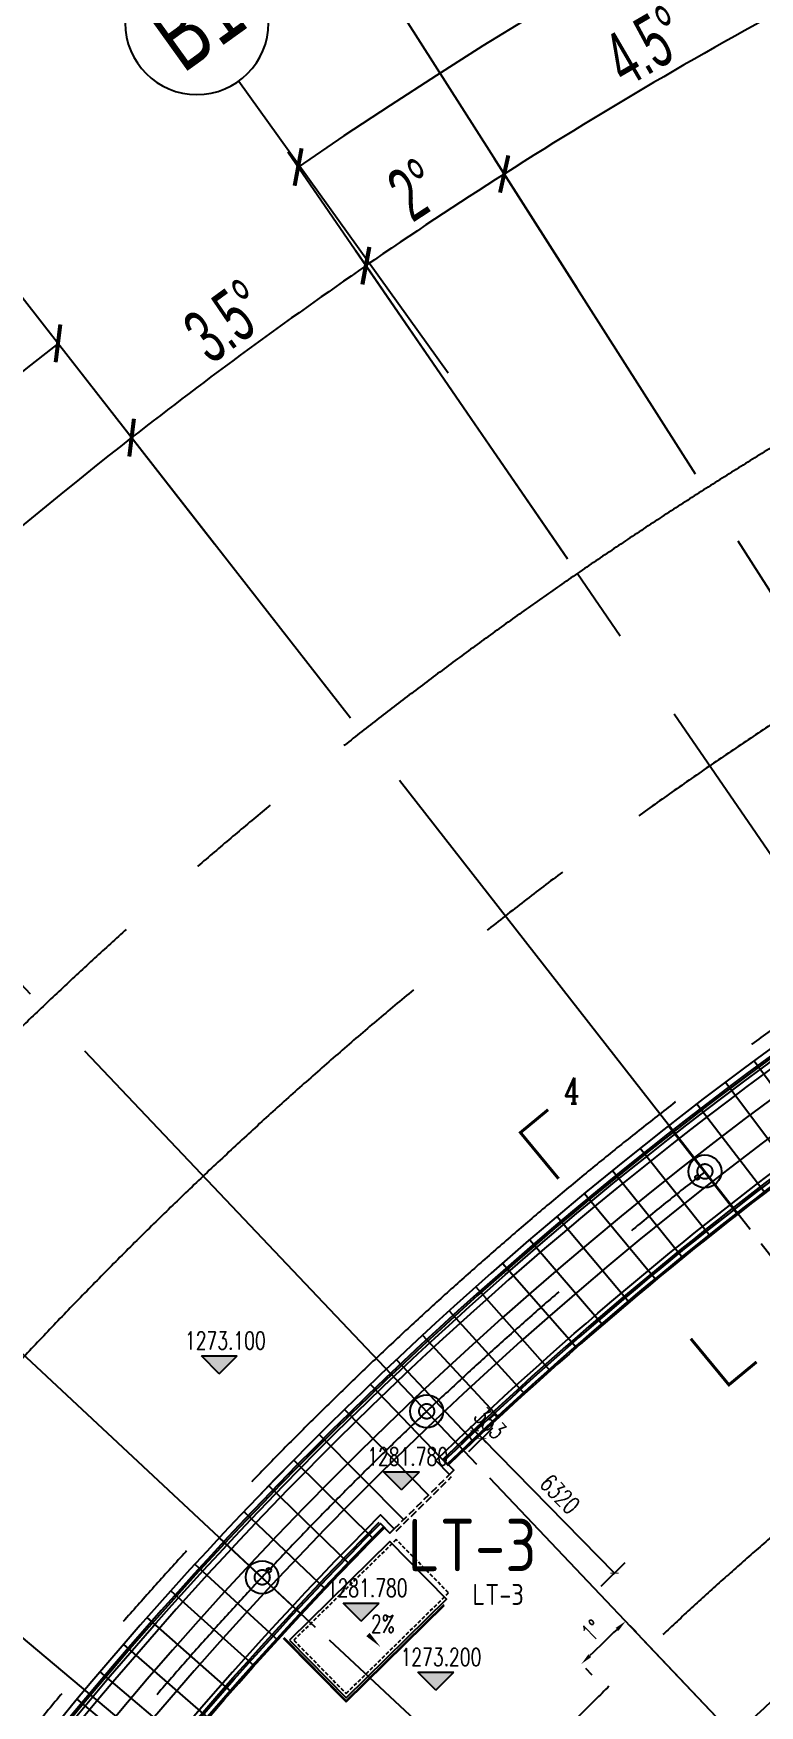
# Model space of a CAD drawing. Extents: x 36903891 to 38126251, y 2073392 to 2924740.
# Drawn here: x 37009926 to 37034211, y 2369613 to 2425515 of the extents above; entities that cross this region are included whole.
import ezdxf
from ezdxf.enums import TextEntityAlignment as Align
from ezdxf.xclip import XClip

# ---------------------------------------------------------------- set-up
doc = ezdxf.new("R2010")
doc.units = 0
doc.header["$LTSCALE"] = 1000
doc.header["$XCLIPFRAME"] = 0
for name, pattern in [('__DASH', [0.35, 0.25, -0.1]), ('CENTER', [2, 1.25, -0.25, 0.25, -0.25]), ('CENTER2', [28.575, 19.05, -3.175, 3.175, -3.175]), ('DASH', [0.35, 0.25, -0.1]), ('HIDDEN', [0.375, 0.25, -0.125]), ('HIDDEN2', [0.1875, 0.125, -0.0625])]:
    doc.linetypes.add(name, pattern=pattern)
doc.layers.get('0').update_dxf_attribs({"color": 8})
doc.layers.get('Defpoints').update_dxf_attribs({"color": 8})
for name, color, linetype in [('#幕墙线-平面', 8, 'Continuous'), ('#标注', 8, 'Continuous'), ('#虚线', 8, 'HIDDEN'), ('#轴线', 8, 'CENTER2'), ('A-AL', 8, 'Continuous'), ('A-AL-E', 8, 'Continuous'), ('A-COLS-PLAN-C', 8, 'DASH'), ('A-DETL-ALUM', 8, 'Continuous'), ('A-DIMS', 8, 'Continuous'), ('A-DIMS-ELEV', 8, 'Continuous'), ('A-DIMS-SYMB', 8, 'Continuous'), ('A-FLOR', 8, 'Continuous'), ('A-FLOR-UNDR', 8, '__DASH'), ('A-GRID', 8, 'CENTER'), ('A-STRS', 8, 'Continuous'), ('A-STRS-HRAL', 8, 'Continuous'), ('A-TEXT-150', 8, 'Continuous'), ('A-TEXT-500', 8, 'Continuous'), ('DIM', 8, 'Continuous'), ('水-雨水-压力流-标识', 8, 'Continuous')]:
    doc.layers.add(name, color=color, linetype=linetype)
doc.layers.add('A-X-CHEK-STRC', color=8, linetype='HIDDEN2', plot=False)
doc.styles.add('#文字', font='jrs.shx', dxfattribs={"width": 0.7, "bigfont": 'hztxt.shx'})
doc.styles.add('_TCH_DIM', font='SIMPLEX', dxfattribs={"bigfont": 'GBCBIG'})
doc.styles.add('_TCH_DIM_T3', font='SIMPLEX', dxfattribs={"width": 0.705882, "bigfont": 'GBCBIG'})
doc.styles.add('_TCH_LABEL', font='COMPLEX', dxfattribs={"bigfont": 'GBCBIG'})
doc.styles.add('JHZX', font='jrs.shx', dxfattribs={"width": 0.6, "bigfont": 'jhz.shx'})
doc.styles.get("Standard").update_dxf_attribs({"font": 'xd-hzs.shx', "bigfont": 'xd-hztxt.shx'})
doc.dimstyles.new('_TCH_ARCH&&200', dxfattribs={"dimtxt": 595, "dimasz": 200, "dimexe": 500, "dimexo": 600, "dimgap": 252.5, "dimtad": 1, "dimdec": 0, "dimzin": 0, "dimdsep": 46, "dimtxsty": '_TCH_DIM_T3', "dimblk": 'ARCHTICK', "dimcen": 0.09, "dimclrt": 4, "dimazin": 2, "dimtfac": 1, "dimtdec": 0, "dimtix": 1, "dimtmove": 2, "dimatfit": 3, "dimfxl": 200, "dimtolj": 1, "dimtzin": 0, "dimarcsym": 0})
doc.dimstyles.new('_TCH_ARROW&&200', dxfattribs={"dimtxt": 595, "dimasz": 400, "dimexe": 500, "dimexo": 600, "dimgap": 252.5, "dimtad": 1, "dimdec": 0, "dimzin": 0, "dimdsep": 46, "dimtxsty": '_TCH_DIM_T3', "dimcen": 0.09, "dimclrt": 4, "dimazin": 2, "dimtfac": 1, "dimtdec": 0, "dimtix": 1, "dimtmove": 2, "dimatfit": 3, "dimfxl": 200, "dimtolj": 1, "dimtzin": 0, "dimarcsym": 0})
doc.dimstyles.new('JZBZ-600', dxfattribs={"dimscale": 600, "dimtxt": 3, "dimasz": 1.5, "dimexe": 1, "dimexo": 1, "dimgap": 0.5, "dimtad": 1, "dimdec": 0, "dimdsep": 46, "dimtxsty": 'JHZX', "dimblk1": 'ARCHTICK', "dimblk2": 'ARCHTICK', "dimsah": 1, "dimcen": 0, "dimclrd": 1, "dimclre": 1, "dimclrt": 2, "dimadec": 1, "dimazin": 2, "dimtfac": 1, "dimtdec": 0, "dimtix": 1, "dimtmove": 0, "dimatfit": 3, "dimfxl": 1, "dimtolj": 1, "dimlwd": -1, "dimlwe": -1, "dimarcsym": 1})

# ---------------------------------------------------------------- blocks, each defined once
blk = doc.blocks.new('_ARCHTICK')
at = {"color": 0, "linetype": 'ByBlock', "const_width": 0.15}
blk.add_lwpolyline([(-0.5, -0.5), (0.5, 0.5)], dxfattribs=at)
blk = doc.blocks.new('*D113')
at = {"layer": '#标注', "transparency": 16777216}
for p, q in [((36697228, 3039964), (36690148, 3050266)), ((36689976, 3034648), (36682281, 3044499))]:
    blk.add_line(p, q, dxfattribs=at)
blk.add_arc((36780593, 2918654), 159093, 124.49709, 127.99748, dxfattribs=at)
at = {"layer": 'Defpoints', "color": 0, "transparency": 16777216}
for p in [(36687837, 3047910), (36697567, 3039470), (36690346, 3034175), (36780593, 2918654)]:
    blk.add_point(p, dxfattribs=at)
at = {"layer": '#标注', "transparency": 16777216, "xscale": 900, "yscale": 900, "zscale": 900}
for p, rotation in [((36690488, 3049772), 34.49708944616417), ((36682651, 3044026), 217.9974821202385)]:
    blk.add_blockref('_ARCHTICK', p, dxfattribs=dict(at, rotation=rotation))
at = {"layer": '#标注', "transparency": 16777216, "insert": (36685816, 3047926), "char_height": 1800, "attachment_point": 5, "rotation": 36.2473, "style": 'JHZX'}
blk.add_mtext('\\A1;3.5°', dxfattribs=at)
blk = doc.blocks.new('*D114')
at = {"layer": '#标注', "transparency": 16777216}
for p, q in [((36689976, 3034648), (36682281, 3044499)), ((36679271, 3025424), (36670667, 3034492))]:
    blk.add_line(p, q, dxfattribs=at)
blk.add_arc((36780593, 2918654), 159093, 127.99748, 133.5, dxfattribs=at)
at = {"layer": 'Defpoints', "color": 0, "transparency": 16777216}
for p in [(36678688, 3040827), (36690346, 3034175), (36679684, 3024989), (36780593, 2918654)]:
    blk.add_point(p, dxfattribs=at)
at = {"layer": '#标注', "transparency": 16777216, "xscale": 900, "yscale": 900, "zscale": 900}
for p, rotation in [((36682651, 3044026), 37.99748212023056), ((36671080, 3034056), 223.5000000001248)]:
    blk.add_blockref('_ARCHTICK', p, dxfattribs=dict(at, rotation=rotation))
at = {"layer": '#标注', "transparency": 16777216, "insert": (36675962, 3040089), "char_height": 1800, "attachment_point": 5, "rotation": 40.7487, "style": 'JHZX'}
blk.add_mtext('\\A1;5.5°', dxfattribs=at)
blk = doc.blocks.new('*D115')
at = {"layer": '#标注', "transparency": 16777216}
for p, q in [((36679271, 3025424), (36670667, 3034492)), ((36672949, 3019047), (36663807, 3027572))]:
    blk.add_line(p, q, dxfattribs=at)
blk.add_arc((36780593, 2918654), 159093, 133.5, 136.99624, dxfattribs=at)
at = {"layer": 'Defpoints', "color": 0, "transparency": 16777216}
for p in [(36668756, 3031805), (36679684, 3024989), (36673388, 3018638), (36780593, 2918654)]:
    blk.add_point(p, dxfattribs=at)
at = {"layer": '#标注', "transparency": 16777216, "xscale": 900, "yscale": 900, "zscale": 900}
for p, rotation in [((36671080, 3034056), 43.50000000011747), ((36664246, 3027163), 226.9962407217526)]:
    blk.add_blockref('_ARCHTICK', p, dxfattribs=dict(at, rotation=rotation))
at = {"layer": '#标注', "transparency": 16777216, "insert": (36666758, 3031507), "char_height": 1800, "attachment_point": 5, "rotation": 45.2481, "style": 'JHZX'}
blk.add_mtext('\\A1;3.5°', dxfattribs=at)
blk = doc.blocks.new('*D126')
at = {"layer": '#标注', "transparency": 16777216}
for p, q in [((36709854, 3021591), (36716934, 3011289)), ((36703702, 3017080), (36711398, 3007230))]:
    blk.add_line(p, q, dxfattribs=at)
blk.add_arc((36780595, 2918663), 112993, 124.5, 128.00018, dxfattribs=at)
at = {"layer": 'Defpoints', "color": 0, "transparency": 16777216}
for p in [(36709515, 3022085), (36703333, 3017553), (36714712, 3010461), (36780595, 2918663)]:
    blk.add_point(p, dxfattribs=at)
at = {"layer": '#标注', "transparency": 16777216, "xscale": 900, "yscale": 900, "zscale": 900}
for p, rotation in [((36716595, 3011783), 34.49999999998656), ((36711029, 3007702), 218.0001823342602)]:
    blk.add_blockref('_ARCHTICK', p, dxfattribs=dict(at, rotation=rotation))
at = {"layer": '#标注', "transparency": 16777216, "insert": (36713071, 3010753), "char_height": 1800, "attachment_point": 5, "rotation": 36.2501, "style": 'JHZX'}
blk.add_mtext('\\A1;3.5°', dxfattribs=at)
blk = doc.blocks.new('*D127')
at = {"layer": '#标注', "transparency": 16777216}
for p, q in [((36703702, 3017080), (36711398, 3007230)), ((36694618, 3009252), (36703223, 3000185))]:
    blk.add_line(p, q, dxfattribs=at)
blk.add_arc((36780595, 2918663), 112993, 128.00018, 133.50364, dxfattribs=at)
at = {"layer": 'Defpoints', "color": 0, "transparency": 16777216}
for p in [(36703333, 3017553), (36694205, 3009687), (36708214, 3005430), (36780595, 2918663)]:
    blk.add_point(p, dxfattribs=at)
at = {"layer": '#标注', "transparency": 16777216, "xscale": 900, "yscale": 900, "zscale": 900}
for p, rotation in [((36711029, 3007702), 38.00018233427483), ((36702810, 3000620), 223.5036351110636)]:
    blk.add_blockref('_ARCHTICK', p, dxfattribs=dict(at, rotation=rotation))
at = {"layer": '#标注', "transparency": 16777216, "insert": (36706051, 3005169), "char_height": 1800, "attachment_point": 5, "rotation": 40.7519, "style": 'JHZX'}
blk.add_mtext('\\A1;5.5°', dxfattribs=at)
blk = doc.blocks.new('*D134')
at = {"layer": '#标注', "transparency": 16777216}
for p, q in [((36703702, 3017080), (36713863, 3004073)), ((36670314, 2860018), (36684887, 2867766))]:
    blk.add_line(p, q, dxfattribs=at)
blk.add_arc((36780593, 2918654), 108993, 127.99706, 208, dxfattribs=at)
at = {"layer": 'Defpoints', "color": 0, "transparency": 16777216}
for p in [(36703333, 3017553), (36682082, 2965294), (36780593, 2918654), (36669784, 2859736)]:
    blk.add_point(p, dxfattribs=at)
at = {"layer": '#标注', "transparency": 16777216, "xscale": 900, "yscale": 900, "zscale": 900}
for p, rotation in [((36713494, 3004546), 37.99705879158983), ((36684357, 2867485), 297.9999999999915)]:
    blk.add_blockref('_ARCHTICK', p, dxfattribs=dict(at, rotation=rotation))
at = {"layer": '#标注', "transparency": 16777216, "insert": (36672808, 2941567), "char_height": 1800, "attachment_point": 5, "rotation": 77.9985, "style": 'JHZX'}
blk.add_mtext('\\A1;80°', dxfattribs=at)
blk = doc.blocks.new('*D149')
at = {"layer": '#标注', "transparency": 16777216}
for p, q in [((36694622, 3009249), (36703226, 3000181)), ((36689257, 3003837), (36698398, 2995312))]:
    blk.add_line(p, q, dxfattribs=at)
blk.add_arc((36780593, 2918654), 112993, 133.5, 136.99624, dxfattribs=at)
at = {"layer": 'Defpoints', "color": 0, "transparency": 16777216}
for p in [(36694209, 3009684), (36688818, 3004246), (36701162, 2999018), (36780593, 2918654)]:
    blk.add_point(p, dxfattribs=at)
at = {"layer": '#标注', "transparency": 16777216, "xscale": 900, "yscale": 900, "zscale": 900}
for p, rotation in [((36702813, 3000617), 43.50000000012503), ((36697960, 2995721), 226.9962407217666)]:
    blk.add_blockref('_ARCHTICK', p, dxfattribs=dict(at, rotation=rotation))
at = {"layer": '#标注', "transparency": 16777216, "insert": (36699497, 2999051), "char_height": 1800, "attachment_point": 5, "rotation": 45.2481, "style": 'JHZX'}
blk.add_mtext('\\A1;3.5°', dxfattribs=at)
blk = doc.blocks.new('*D150')
at = {"layer": '#标注', "transparency": 16777216}
for p, q in [((36689257, 3003837), (36698398, 2995312)), ((36684922, 2998938), (36694497, 2990903))]:
    blk.add_line(p, q, dxfattribs=at)
blk.add_arc((36780593, 2918654), 112993, 136.99624, 139.99763, dxfattribs=at)
at = {"layer": 'Defpoints', "color": 0, "transparency": 16777216}
for p in [(36688818, 3004246), (36684463, 2999324), (36696627, 2994266), (36780593, 2918654)]:
    blk.add_point(p, dxfattribs=at)
at = {"layer": '#标注', "transparency": 16777216, "xscale": 900, "yscale": 900, "zscale": 900}
for p, rotation in [((36697960, 2995721), 46.99624072176257), ((36694038, 2991288), 229.9976294272823)]:
    blk.add_blockref('_ARCHTICK', p, dxfattribs=dict(at, rotation=rotation))
at = {"layer": '#标注', "transparency": 16777216, "insert": (36695071, 2994326), "char_height": 1800, "attachment_point": 5, "rotation": 48.4969, "style": 'JHZX'}
blk.add_mtext('\\A1;3°', dxfattribs=at)
blk = doc.blocks.new('*D194')
at = {"layer": '#标注', "transparency": 16777216}
for p, q in [((36697229, 3039962), (36687879, 3053567)), ((36885580, 3021821), (36897355, 3033391))]:
    blk.add_line(p, q, dxfattribs=at)
blk.add_arc((36780595, 2918663), 163093, 44.49717, 124.49963, dxfattribs=at)
at = {"layer": 'Defpoints', "color": 0, "transparency": 16777216}
for p in [(36833249, 3073022), (36697569, 3039468), (36885152, 3021400), (36780595, 2918663)]:
    blk.add_point(p, dxfattribs=at)
at = {"layer": '#标注', "transparency": 16777216, "xscale": 900, "yscale": 900, "zscale": 900}
for p, rotation in [((36688219, 3053073), 214.4996298123025), ((36896927, 3032971), 314.4971693134276)]:
    blk.add_blockref('_ARCHTICK', p, dxfattribs=dict(at, rotation=rotation))
at = {"layer": '#标注', "transparency": 16777216, "insert": (36796346, 3082199), "char_height": 1800, "attachment_point": 5, "rotation": 354.4984, "style": 'JHZX'}
blk.add_mtext('\\A1;80°', dxfattribs=at)
blk = doc.blocks.new('*D195')
at = {"layer": '#标注', "transparency": 16777216}
for p, q in [((36689976, 3034648), (36679819, 3047651)), ((36633399, 2918657), (36616899, 2918658))]:
    blk.add_line(p, q, dxfattribs=at)
blk.add_arc((36780593, 2918654), 163093, 127.99748, 179.99871, dxfattribs=at)
at = {"layer": 'Defpoints', "color": 0, "transparency": 16777216}
for p in [(36690346, 3034175), (36646456, 3011427), (36633999, 2918657), (36780593, 2918654)]:
    blk.add_point(p, dxfattribs=at)
at = {"layer": '#标注', "transparency": 16777216, "xscale": 900, "yscale": 900, "zscale": 900}
for p, rotation in [((36680188, 3047178), 37.99748212022364), ((36617499, 2918658), 269.9987065688374)]:
    blk.add_blockref('_ARCHTICK', p, dxfattribs=dict(at, rotation=rotation))
at = {"layer": '#标注', "transparency": 16777216, "insert": (36632929, 2990681), "char_height": 1800, "attachment_point": 5, "rotation": 63.9981, "style": 'JHZX'}
blk.add_mtext('\\A1;52°', dxfattribs=at)
blk = doc.blocks.new('*D277')
at = {"layer": '#标注', "transparency": 16777216}
for p, q in [((36711492, 3048627), (36705624, 3059664)), ((36701505, 3042803), (36694789, 3053345))]:
    blk.add_line(p, q, dxfattribs=at)
blk.add_arc((36780595, 2918663), 159093, 117.99971, 122.50113, dxfattribs=at)
at = {"layer": 'Defpoints', "color": 0, "transparency": 16777216}
for p in [(36702253, 3057130), (36711774, 3048097), (36701828, 3042297), (36780595, 2918663)]:
    blk.add_point(p, dxfattribs=at)
at = {"layer": '#标注', "transparency": 16777216, "xscale": 900, "yscale": 900, "zscale": 900}
for p, rotation in [((36705906, 3059134), 27.99971015265796), ((36695111, 3052839), 212.5011282343614)]:
    blk.add_blockref('_ARCHTICK', p, dxfattribs=dict(at, rotation=rotation))
at = {"layer": '#标注', "transparency": 16777216, "insert": (36699842, 3057129), "char_height": 1800, "attachment_point": 5, "rotation": 30.2504, "style": 'JHZX'}
blk.add_mtext('\\A1;4.5°', dxfattribs=at)
blk = doc.blocks.new('*D278')
at = {"layer": '#标注', "transparency": 16777216}
for p, q in [((36701505, 3042803), (36694789, 3053345)), ((36697224, 3039969), (36690143, 3050270))]:
    blk.add_line(p, q, dxfattribs=at)
blk.add_arc((36780595, 2918663), 159093, 122.50113, 124.5, dxfattribs=at)
at = {"layer": 'Defpoints', "color": 0, "transparency": 16777216}
for p in [(36693557, 3051836), (36701828, 3042297), (36697563, 3039474), (36780595, 2918663)]:
    blk.add_point(p, dxfattribs=at)
at = {"layer": '#标注', "transparency": 16777216, "xscale": 900, "yscale": 900, "zscale": 900}
for p, rotation in [((36695111, 3052839), 32.50112823436579), ((36690483, 3049776), 214.4999999999935)]:
    blk.add_blockref('_ARCHTICK', p, dxfattribs=dict(at, rotation=rotation))
at = {"layer": '#标注', "transparency": 16777216, "insert": (36692122, 3052328), "char_height": 1800, "attachment_point": 5, "rotation": 33.5006, "style": 'JHZX'}
blk.add_mtext('\\A1;2°', dxfattribs=at)
blk = doc.blocks.new('*U49')
blk.add_line((20, 0), (0, 0))
blk.add_circle((24, 0), 4)
at = {"style": 'JHZX', "width": 0.75}
blk.add_attdef('AXES', text='', height=4, dxfattribs=at).set_placement((24, 0), align=Align.MIDDLE_CENTER)
blk = doc.blocks.new('*U51')
blk.add_line((0, -20), (0, 0))
blk.add_circle((0, -24), 4)
at = {"style": 'JHZX', "width": 0.75}
blk.add_attdef('AXES', text='', height=4, dxfattribs=at).set_placement((0, -24), align=Align.MIDDLE_CENTER)
blk = doc.blocks.new('DOTE-11')
at = {"layer": '#虚线', "ltscale": 20}
for radius, start in [(117100, 127.09412), (109300, 127.27938)]:
    blk.add_arc((36780599, 2918657), radius, start, 208, dxfattribs=at)
at = {"layer": '#轴线'}
for p, q in [((36713167, 3024503), (36701830, 3042298)), ((36743952, 2971978), (36697563, 3039474)), ((36703333, 3017553), (36690343, 3034180)), ((36694201, 3009692), (36679681, 3024993)), ((36688805, 3004247), (36673378, 3018634)), ((36684460, 2999327), (36668296, 3012890))]:
    blk.add_line(p, q, dxfattribs=at)
for radius, end in [(146600, 183.99981), (138800, 210.18842), (130400, 210.32938), (127950, 210.37401)]:
    blk.add_arc((36780599, 2918657), radius, 324.5, end, dxfattribs=at)
blk = doc.blocks.new('A$C80b62fe7')
at = {"layer": '#幕墙线-平面'}
for points in [[(-1880, 317592), (6689, 302445, -0.411969), (6351, 301208, 0.208557), (-55297, 217895, -0.411975), (-56381, 217211), (-73371, 220978)], [(-2107, 317464), (6463, 302317, -0.411969), (6222, 301433, 0.208557), (-55550, 217954, -0.411975), (-56324, 217464), (-73315, 221231)], [(31120, 239306), (-4082, 290526, 0.032102), (-16478, 280071, 0.032102)], [(30906, 239159), (-4144, 290156, 0.031569), (-16298, 279883)], [(-44308, 240556, -0.090476), (-18622, 277964, -0.090476)], [(-44070, 240450, -0.090476), (-18437, 277781)]]:
    blk.add_lwpolyline(points, format="xyb", dxfattribs=at)
for radius, start, end in [(128529, 333.50225, 195.7758), (127529, 333.53985, 195.7884)]:
    blk.add_arc((71052, 188867), radius, start, end, dxfattribs=at)
blk = doc.blocks.new('DASWQE')
at = {"layer": '#幕墙线-平面', "ltscale": 10}
for points in [[(-77122, 104529), (-74895, 101511)], [(-78084, 103812), (-75830, 100815)], [(-79040, 103086), (-76758, 100110)], [(-79989, 102351), (-77680, 99397)], [(-80931, 101608), (-78594, 98675)], [(-81866, 100856), (-79503, 97945)], [(-82794, 100096), (-80404, 97206)], [(-83715, 99327), (-81299, 96459)], [(-84629, 98549), (-82186, 95704)], [(-85536, 97763), (-83067, 94941)], [(-86435, 96969), (-83940, 94169)], [(-87328, 96166), (-84807, 93390)], [(-88212, 95355), (-85666, 92603)], [(-89089, 94536), (-86517, 91807)], [(-89959, 93709), (-87362, 91004)], [(-90821, 92874), (-88016, 90007)], [(-91675, 92031), (-88846, 89191)], [(-92521, 91181), (-89850, 88548)], [(-93359, 90322), (-90664, 87715)], [(-94190, 89456), (-91471, 86873)], [(-95012, 88582), (-92269, 86025)], [(-95826, 87700), (-93060, 85169)], [(-96632, 86811), (-93843, 84305)], [(-97430, 85915), (-94617, 83435)], [(-98220, 85011), (-95384, 82557)], [(-99001, 84100), (-96143, 81672)], [(-99773, 83182), (-96893, 80781)]]:
    blk.add_lwpolyline(points, dxfattribs=at)
at = {"layer": 'DIM', "ltscale": 10}
blk.add_blockref('A$C80b62fe7', (-71047, -188863), dxfattribs=at)
blk = doc.blocks.new('雨水立管')
blk.add_circle((0, 0), 50)
blk = doc.blocks.new('雨水')
at = {"layer": '水-雨水-压力流-标识', "xscale": 1.5, "yscale": 1.5, "zscale": 1.5}
for p in [(35568943, 3019283), (35554614, 3006152)]:
    blk.add_blockref('雨水立管', p, dxfattribs=at)
blk = doc.blocks.new('800柱子')
at = {"layer": 'A-DETL-ALUM', "ltscale": 0.3}
blk.add_circle((35572079, 2737405), 550, dxfattribs=at)
blk = doc.blocks.new('_YZHK')
blk.add_circle((0, 0), 0.5)
blk = doc.blocks.new('ASDFASD')
at = {"layer": 'A-COLS-PLAN-C', "ltscale": 0.3, "xscale": 500, "yscale": 500, "zscale": 500}
for p in [(35569199, 3019483), (35559893, 3011464), (35554392, 3005914)]:
    blk.add_blockref('_YZHK', p, dxfattribs=at)
blk = doc.blocks.new('*D327')
at = {"layer": 'A-DIMS', "lineweight": -2, "transparency": 16777216}
for p, q in [((39213093, 2075472), (39213299, 2075255)), ((39211610, 2074041), (39211820, 2073827))]:
    blk.add_line(p, q, dxfattribs=at)
blk.add_arc((39294373, 1989821), 118279, 133.69377, 134.30623, dxfattribs=at)
at = {"layer": 'A-DIMS', "transparency": 16777216}
for points in [[(39212619, 2075390), (39212711, 2075293), (39212955, 2075617)], [(39211802, 2074416), (39211709, 2074511), (39211470, 2074183)]]:
    blk.add_solid(points, dxfattribs=at)
at = {"layer": 'Defpoints', "color": 0, "transparency": 16777216}
for p in [(39212680, 2075907), (39212457, 2075142), (39211190, 2074469), (39294373, 1989821)]:
    blk.add_point(p, dxfattribs=at)
at = {"layer": 'A-DIMS', "transparency": 16777216, "insert": (39211827, 2075299), "char_height": 595, "attachment_point": 5, "rotation": 44, "style": '_TCH_DIM_T3'}
blk.add_mtext('\\A1;1°', dxfattribs=at)
blk = doc.blocks.new('*D328')
at = {"layer": 'A-DIMS', "lineweight": -2, "transparency": 16777216}
for p, q in [((39207458, 2081545), (39208258, 2082331)), ((39207705, 2081293), (39208505, 2082079)), ((39207902, 2081980), (39207761, 2082123)), ((39207902, 2081980), (39208149, 2081729)), ((39208149, 2081729), (39208289, 2081586))]:
    blk.add_line(p, q, dxfattribs=at)
at = {"layer": 'Defpoints', "color": 0, "transparency": 16777216}
for p in [(39208149, 2081729), (39207030, 2081124), (39207277, 2080873)]:
    blk.add_point(p, dxfattribs=at)
at = {"layer": 'A-DIMS', "lineweight": -2, "transparency": 16777216, "xscale": 200, "yscale": 200, "zscale": 200}
for p, rotation in [((39207902, 2081980), 314.502822825309), ((39208149, 2081729), 134.5028228253091)]:
    blk.add_blockref('_ARCHTICK', p, dxfattribs=dict(at, rotation=rotation))
at = {"layer": 'A-DIMS', "transparency": 16777216, "insert": (39208417, 2082240), "char_height": 595, "attachment_point": 5, "rotation": 314.5028, "style": '_TCH_DIM_T3'}
blk.add_mtext('\\A1;353', dxfattribs=at)
blk = doc.blocks.new('*D329')
at = {"layer": 'A-DIMS', "lineweight": -2, "transparency": 16777216}
for p, q in [((39207705, 2081293), (39208505, 2082079)), ((39208149, 2081729), (39212579, 2077221)), ((39212135, 2076786), (39212935, 2077572))]:
    blk.add_line(p, q, dxfattribs=at)
at = {"layer": 'Defpoints', "color": 0, "transparency": 16777216}
for p in [(39207277, 2080873), (39212579, 2077221), (39211707, 2076365)]:
    blk.add_point(p, dxfattribs=at)
at = {"layer": 'A-DIMS', "lineweight": -2, "transparency": 16777216, "xscale": 200, "yscale": 200, "zscale": 200}
for p, rotation in [((39208149, 2081729), 134.5028228254278), ((39212579, 2077221), 314.5028228254278)]:
    blk.add_blockref('_ARCHTICK', p, dxfattribs=dict(at, rotation=rotation))
at = {"layer": 'A-DIMS', "transparency": 16777216, "insert": (39210756, 2079861), "char_height": 595, "attachment_point": 5, "rotation": 314.5028, "style": '_TCH_DIM_T3'}
blk.add_mtext('\\A1;6320', dxfattribs=at)
blk = doc.blocks.new('ZW-5001')
at = {"layer": '#标注'}
ref = blk.add_blockref('*U51', (36708022.1, 3055153.6), dxfattribs=dict(at, xscale=-600.0000000000007, yscale=600.0000000000007, rotation=207.9995837682867))
ref.add_attrib('AXES', 'B3', dxfattribs={"layer": '0', "height": 2400, "rotation": 27.99958, "style": '#文字', "width": 0.7}).set_placement((36701224.3, 3067938.7), align=Align.MIDDLE_CENTER)
ref = blk.add_blockref('*U51', (36697536.4, 3049038.6), dxfattribs=dict(at, xscale=-600.0000000000006, yscale=600.0000000000006, rotation=212.4999107686079))
ref.add_attrib('AXES', 'B2', dxfattribs={"layer": '0', "height": 2400, "rotation": 32.49991, "style": '#文字', "width": 0.7}).set_placement((36689756.3, 3061250.9), align=Align.MIDDLE_CENTER)
ref = blk.add_blockref('*U51', (36693232, 3046197.6), dxfattribs=dict(at, xscale=-600.0000000000005, yscale=600.0000000000006, rotation=215.6847964343068))
ref.add_attrib('AXES', 'B1', dxfattribs={"layer": '0', "height": 2400, "rotation": 35.6848, "style": '#文字', "width": 0.7}).set_placement((36684785.4, 3057958.8), align=Align.MIDDLE_CENTER)
ref = blk.add_blockref('*U49', (36685421, 3040479.7), dxfattribs=dict(at, xscale=-600.0000000000001, yscale=599.9999999999998, rotation=307.9979732299431))
ref.add_attrib('AXES', 'A23', dxfattribs={"layer": '0', "height": 2400, "rotation": 307.99797, "style": '#文字', "width": 0.7}).set_placement((36676555.9, 3051827.4), align=Align.MIDDLE_CENTER)
ref = blk.add_blockref('*U49', (36699715.4, 3003881.2), dxfattribs=dict(at, xscale=599.9999999999997, yscale=599.9999999999997, rotation=313.5000651485427))
ref.add_attrib('AXES', 'A22', dxfattribs={"layer": '0', "height": 2400, "rotation": 313.50007, "style": '#文字', "width": 0.7}).set_placement((36709627.7, 2993435.8), align=Align.MIDDLE_CENTER)
for base, center, p1, p2, picture, middle in [((36833249.5, 3073022.4), (36780594.8, 2918662.6), (36885151.9, 3021400.4), (36697568.8, 3039467.8), '*D194', (36796346.2, 3082199.2)), ((36702253, 3057130.2), (36780594.8, 2918662.6), (36711774, 3048097.3), (36701827.8, 3042296.7), '*D277', (36699842.1, 3057129.2)), ((36693556.8, 3051835.8), (36780594.8, 2918662.6), (36701827.8, 3042296.7), (36697563.4, 3039474.1), '*D278', (36692121.6, 3052328.1)), ((36687836.6, 3047909.8), (36780592.7, 2918654.1), (36697567.4, 3039469.8), (36690345.9, 3034175.3), '*D113', (36685815.8, 3047926.4)), ((36646455.8, 3011426.8), (36780592.7, 2918654.1), (36690345.9, 3034175.3), (36633999.3, 2918657.4), '*D195', (36632929.2, 2990680.5)), ((36678688, 3040826.7), (36780592.7, 2918654.1), (36690345.9, 3034175.3), (36679684.5, 3024989.2), '*D114', (36675962.3, 3040089.1)), ((36668755.5, 3031805.2), (36780592.7, 2918654.1), (36679684.5, 3024989.2), (36673387.6, 3018637.6), '*D115', (36666758.4, 3031506.8)), ((36714711.8, 3010461), (36780594.8, 2918662.6), (36709514.5, 3022085), (36703333, 3017552.5), '*D126', (36713071, 3010753.2)), ((36682082.4, 2965294), (36780592.7, 2918654.1), (36703333, 3017552.5), (36669783.8, 2859736), '*D134', (36672807.9, 2941567.4)), ((36708214.1, 3005429.8), (36780594.8, 2918662.6), (36703333, 3017552.5), (36694205, 3009686.8), '*D127', (36706051, 3005169.1)), ((36701162.2, 2999017.8), (36780592.7, 2918654.1), (36694208.7, 3009683.8), (36688818.3, 3004246.5), '*D149', (36699496.9, 2999050.6)), ((36696626.6, 2994266.3), (36780592.7, 2918654.1), (36688818.3, 3004246.5), (36684462.5, 2999323.7), '*D150', (36695070.9, 2994325.6))]:
    dim = blk.add_angular_dim_3p(base=base, center=center, p1=p1, p2=p2, dimstyle='JZBZ-600', override={"dimclrd": 256, "dimclre": 256, "dimclrt": 256}, dxfattribs=at)
    dim.commit()
    dim.dimension.update_dxf_attribs({"geometry": picture, "text_midpoint": middle})
blk = doc.blocks.new('FDGFH')
at = {"layer": 'A-FLOR'}
blk.add_blockref('ZW-5001', (-36780599, -2918657), dxfattribs=at)
at = {"layer": 'A-GRID'}
blk.add_blockref('DOTE-11', (-36780599, -2918657), dxfattribs=at)
blk = doc.blocks.new('CXVFG')
at = {"layer": 'A-DIMS-ELEV'}
for points in [[(39199361.9, 2083888.7), (39198761.9, 2084488.7), (39199961.9, 2084488.7)], [(39205458.2, 2080011.5), (39204858.2, 2080611.5), (39206058.2, 2080611.5)], [(39204105.4, 2075620.6), (39203505.4, 2076220.6), (39204705.4, 2076220.6)], [(39206605.4, 2073307.1), (39206005.4, 2073907.1), (39207205.4, 2073907.1)]]:
    blk.add_hatch(color=256, dxfattribs=at).paths.add_polyline_path(points)
at = {"layer": 'A-AL'}
for p, q in [((39203601.7, 2072914.1), (39206881.6, 2076137.3)), ((39203602, 2072949.4), (39206882, 2076172.7)), ((39201503.6, 2075049.1), (39203601.7, 2072914.1)), ((39201520.5, 2075067.6), (39203602, 2072949.4))]:
    blk.add_line(p, q, dxfattribs=at)
at = {"layer": 'A-AL-E'}
for points in [[(39221393, 2118520.2), (39229962.7, 2103372.9, -0.4119686), (39229647.1, 2102217.8, 0.2085568), (39167970.4, 2018866.5, -0.411975), (39166958, 2018227), (39149967.2, 2021994)], [(39221218.9, 2118421.7), (39229788.6, 2103274.4, -0.4119686), (39229547.3, 2102391.1, 0.2085568), (39167775.5, 2018911.3, -0.411975), (39167001.3, 2018422.3), (39150010.4, 2022189.3)], [(39254231.3, 2040116.6), (39219181.6, 2091114.1, 0.0315686), (39207027.9, 2080841.2)], [(39179206.1, 2041420.2, -0.0904942), (39204852.8, 2078773.6)], [(39179255.4, 2041407.9, -0.0904763), (39204888.3, 2078738.4)]]:
    blk.add_lwpolyline(points, format="xyb", dxfattribs=at)
blk.add_arc((39294377.2, 1989825.2), 126200, 126.520753, 133.822308, dxfattribs=at)
at = {"layer": 'A-DIMS-ELEV'}
for p, q in [((39199361.9, 2083888.7), (39198761.9, 2084488.7)), ((39198761.9, 2084488.7), (39199961.9, 2084488.7)), ((39199361.9, 2083888.7), (39199961.9, 2084488.7)), ((39205458.2, 2080011.5), (39204858.2, 2080611.5)), ((39204858.2, 2080611.5), (39206058.2, 2080611.5)), ((39205458.2, 2080011.5), (39206058.2, 2080611.5)), ((39204105.4, 2075620.6), (39203505.4, 2076220.6)), ((39203505.4, 2076220.6), (39204705.4, 2076220.6)), ((39204105.4, 2075620.6), (39204705.4, 2076220.6)), ((39206605.4, 2073307.1), (39206005.4, 2073907.1)), ((39206005.4, 2073907.1), (39207205.4, 2073907.1)), ((39206605.4, 2073307.1), (39207205.4, 2073907.1))]:
    blk.add_line(p, q, dxfattribs=at)
at = {"layer": 'A-DIMS-SYMB', "const_width": 100}
for points in [[(39210708, 2090409), (39209433.6, 2091950.4), (39210358.5, 2092715)], [(39217330.3, 2084282.1), (39216405.4, 2083517.5), (39215131.1, 2085059)]]:
    blk.add_lwpolyline(points, dxfattribs=at)
at = {"layer": 'A-DIMS-SYMB'}
blk.add_lwpolyline([(39203756.9, 2075740.3, 0, 0, 0), (39204757.6, 2074748.3, 0, 160, 0), (39204331.5, 2075170.7, 0, 0, 0)], format="xyseb", dxfattribs=at)
at = {"layer": 'A-FLOR-UNDR'}
for points in [[(39205207.8, 2078698.6), (39207062.3, 2080520.9)], [(39205277.9, 2078627.2), (39207132.4, 2080449.6)]]:
    blk.add_lwpolyline(points, dxfattribs=at)
at = {"layer": 'A-STRS'}
blk.add_lwpolyline([(39201710.4, 2074981.3), (39203602.9, 2073055.5), (39206955.2, 2076349.8), (39205062.7, 2078275.6)], close=True, dxfattribs=at)
at = {"layer": 'A-STRS-HRAL'}
for points in [[(39224834.9, 2098890.7, 0.1968207), (39168311.5, 2018788.2, -0.2921177), (39167389.9, 2017882.8, -0.0004314), (39167438.5, 2018101.9, 0.2670598), (39168116.6, 2018833, -0.1968208), (39224727.4, 2099059.3)], [(39220304.3, 2090451.7, 0.0004004), (39220143.2, 2090332.9), (39219349.8, 2091487.4, 0.0322814), (39206887.7, 2080983.9), (39207204.9, 2080661.1), (39207062.3, 2080520.9), (39206603.4, 2080987.9, -0.0330906), (39219397.5, 2091771)]]:
    blk.add_lwpolyline(points, format="xyb", close=True, dxfattribs=at)
blk.add_lwpolyline([(39179058.2, 2041457.1, -0.0905524), (39204748.1, 2078881), (39205065.3, 2078558.3), (39205207.9, 2078698.5), (39204749, 2079165.5, 0.0914313), (39178778.3, 2041320.7)], format="xyb", dxfattribs=at)
at = {"layer": 'A-X-CHEK-STRC'}
blk.add_lwpolyline([(39201851.9, 2074980.1), (39203604.1, 2073196.9), (39207027.7, 2076561.3), (39205275.5, 2078344.4)], close=True, dxfattribs=at)
at = {"layer": 'A-COLS-PLAN-C'}
blk.add_blockref('ASDFASD', (3646404.7, -928832), dxfattribs=at)
at = {"layer": '水-雨水-压力流-标识'}
for name, p in [('雨水', (3646404.7, -928832)), ('800柱子', (3643523.9, -646753.5)), ('800柱子', (3634218.3, -654772.1)), ('800柱子', (3628716.8, -660322.4))]:
    blk.add_blockref(name, p, dxfattribs=at)
at = {"layer": 'A-DIMS-ELEV', "style": '_TCH_DIM', "width": 0.705882}
for s, p in [('1273.100', (39198213.9, 2084698.7)), ('1281.780', (39204310.2, 2080821.5)), ('1281.780', (39202957.4, 2076430.6)), ('1273.200', (39205425.4, 2074117.1))]:
    blk.add_text(s, height=595, dxfattribs=at).set_placement(p)
at = {"layer": 'A-DIMS-SYMB', "width": 0.705882}
for s, height, style, p in [('4', 850, '_TCH_LABEL', (39210900.6, 2092927.2)), ('2%', 595, '_TCH_DIM', (39204434.4, 2075226.1))]:
    blk.add_text(s, height=height, dxfattribs=dict(at, style=style)).set_placement(p)
at = {"layer": 'A-TEXT-150'}
blk.add_text('LT-3', height=700, dxfattribs=at).set_placement((39207823.8, 2076157.9))
at = {"layer": 'A-TEXT-500'}
blk.add_text('LT-3', height=1750, dxfattribs=at).set_placement((39205662.9, 2077286.3))
at = {"layer": 'A-DIMS'}
for p1, p2, picture, middle in [((39207030.4, 2081124.1), (39207277.5, 2080872.6), '*D328', (39208417.4, 2082240.1)), ((39207277.5, 2080872.6), (39211707.5, 2076365.1), '*D329', (39210756, 2079860.6))]:
    dim = blk.add_aligned_dim(p1=p1, p2=p2, distance=1221.5, dimstyle='_TCH_ARCH&&200', override={"dimclrd": 256, "dimclre": 256, "dimclrt": 256}, dxfattribs=at)
    dim.commit()
    dim.dimension.update_dxf_attribs({"geometry": picture, "text_midpoint": middle})
dim = blk.add_angular_dim_3p(base=(39212457.1, 2075142.2), center=(39294372.7, 1989820.8), p1=(39212679.5, 2075907.5), p2=(39211189.5, 2074468.6), dimstyle='_TCH_ARROW&&200', override={"dimclrd": 256, "dimclre": 256, "dimclrt": 256, "dimtfill": 0, "dimtfillclr": 256}, dxfattribs=at)
dim.commit()
dim.dimension.update_dxf_attribs({"geometry": '*D327', "text_midpoint": (39211827.2, 2075299.2)})
blk = doc.blocks.new('JUTEWR')
at = {"layer": 'A-STRS-HRAL'}
blk.add_blockref('DASWQE', (36747505, 2929437), dxfattribs=at)
at = {"layer": 'DIM'}
for name, p in [('FDGFH', (36747510, 2929431)), ('CXVFG', (-2546868, 939616))]:
    blk.add_blockref(name, p, dxfattribs=at)

msp = doc.modelspace()

# ---------------------------------------------------------------- block references
at = {"layer": 'DIM'}
ref = msp.add_blockref('JUTEWR', (363648.3, -642797.5), dxfattribs=at)
XClip(ref).set_block_clipping_path([(36540243.0880557299, 2702892.0700622862), (36938694.1744792983, 3117037.741362222)])

doc.saveas('drawing.dxf')
